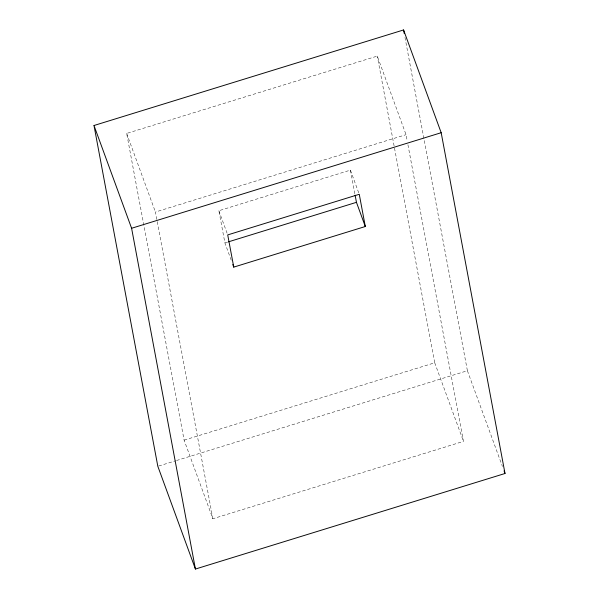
<?xml version="1.0" encoding="UTF-8"?>
<svg xmlns="http://www.w3.org/2000/svg" width="599" height="599" viewBox="0 0 599 599"><rect width="100%" height="100%" fill="white"/><g stroke="black" fill="none" stroke-linecap="round" stroke-linejoin="round"><path stroke-width="0.45" stroke-dasharray="3 2.25" d="M407.934 144.771L463.484 441.373L212.87 518.734L184.11 440.145L126.666 133.442L377.28 56.089L406.04 134.67L407.245 141.102M212.87 518.734L155.426 212.031L406.04 134.67M231.229 260.206L224.91 242.932L218.867 210.728L350.415 170.123L358.951 193.44M224.91 242.932L227.575 242.108M184.11 440.145L434.724 362.792L377.28 56.089M158.713 466.015L175.664 460.781M176.555 460.504L467.4 370.729L404.782 36.382M467.4 370.729L502.434 466.464M434.724 362.792L463.484 441.373M218.867 210.728L227.081 233.183M126.666 133.442L155.426 212.031M350.415 170.123L354.945 194.278"/><path stroke-width="0.9" d="M93.991 125.505L403.576 29.95L441.178 132.708L505.009 473.495L195.424 569.05L157.822 466.292L93.991 125.505L131.6 228.271L195.424 569.05M131.6 228.271L441.178 132.708M228.466 241.831L356.45 202.327L355.11 195.169M233.76 267.109L365.3 226.512L359.265 194.301L227.717 234.905L233.76 267.109L232.809 264.518M504.044 470.859L505.009 473.495M356.45 202.327L365.3 226.512M403.576 29.95L404.265 33.626"/></g></svg>
